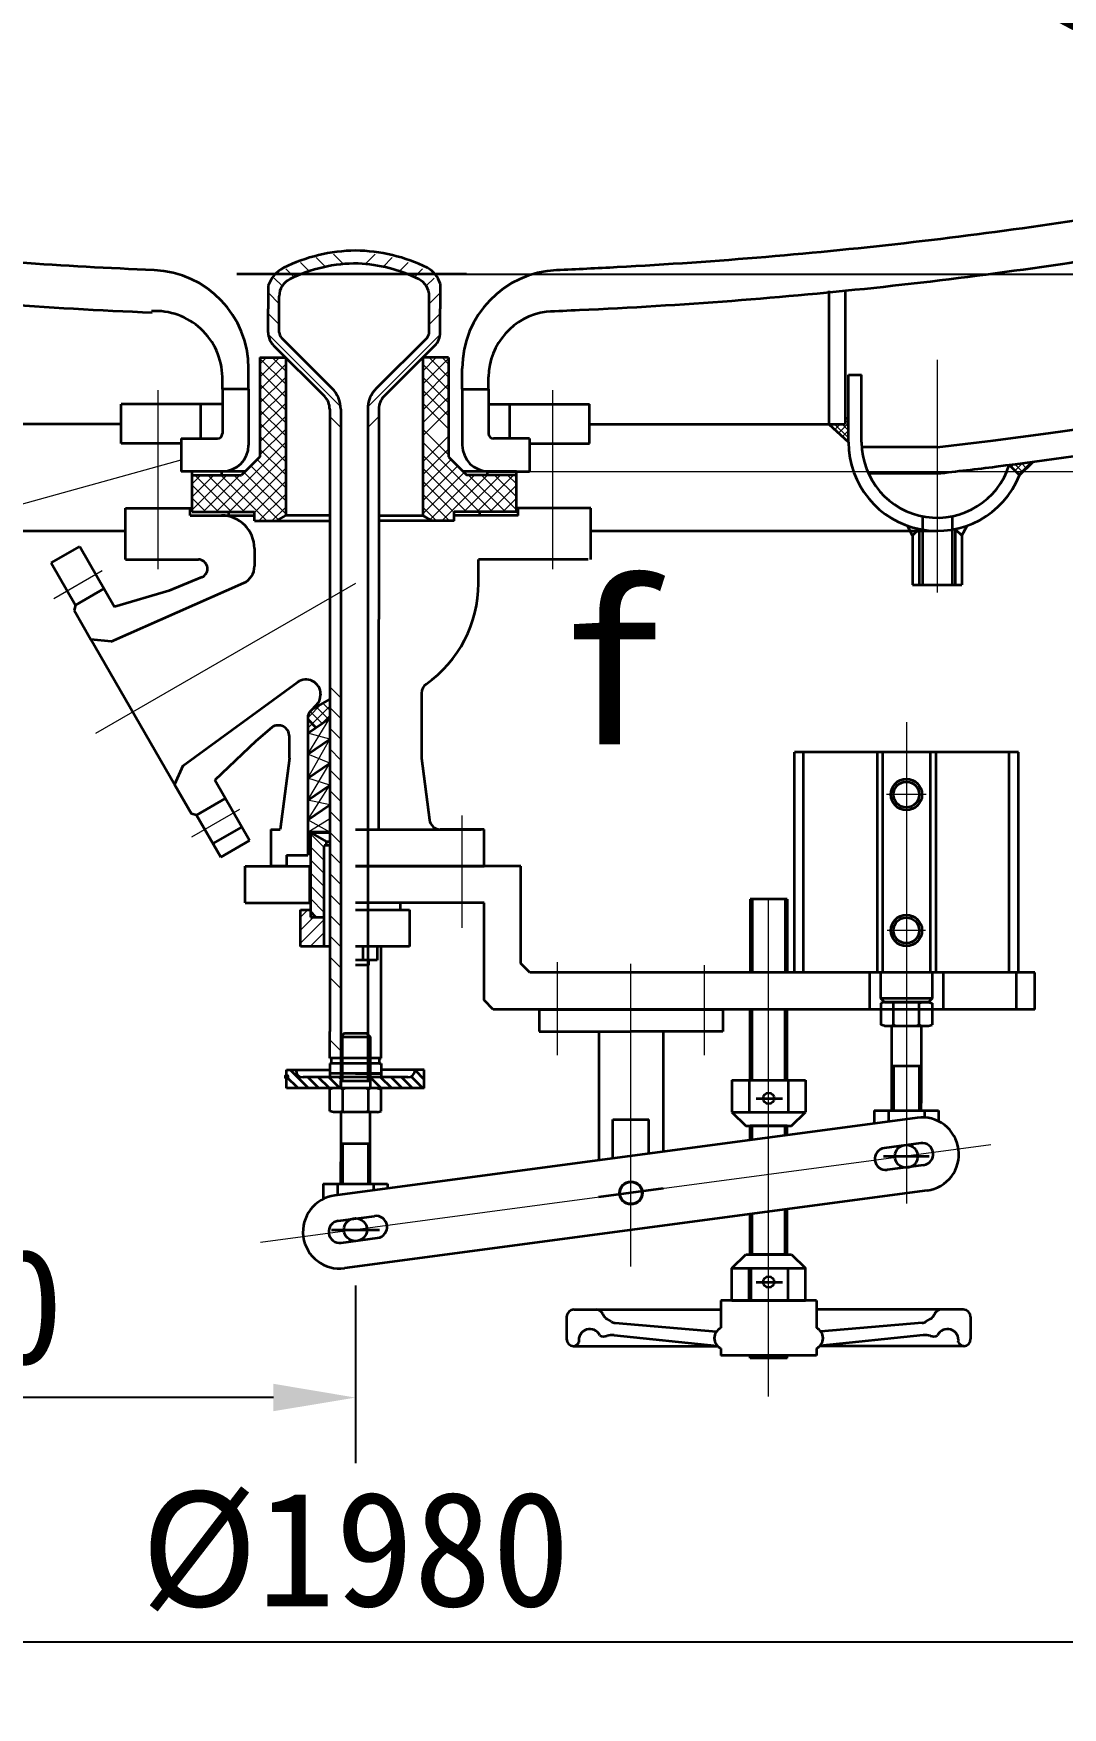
# Model space of a CAD drawing. Header units: millimetres. Extents: x 20551 to 32269, y 260 to 15110.
# Drawn here: x 24054 to 24680, y 6840 to 7859 of the extents above; entities that cross this region are included whole.
import ezdxf
from ezdxf.enums import TextEntityAlignment as Align

# ---------------------------------------------------------------- set-up
doc = ezdxf.new("R2010")
doc.units = ezdxf.units.MM
doc.header["$LTSCALE"] = 100
doc.linetypes.add('CENTER', pattern=[2, 1.25, -0.25, 0.25, -0.25])
doc.linetypes.add('PHANTOM', pattern=[63.5, 31.75, -6.35, 6.35, -6.35, 6.35, -6.35])
doc.layers.get('0').update_dxf_attribs({"color": 1, "lineweight": 35})
doc.layers.get('Defpoints').update_dxf_attribs({"lineweight": 18})
for name, color, linetype, lineweight in [('3', 3, 'CENTER', 18), ('4', 4, 'PHANTOM', 18), ('dim', 7, 'Continuous', 18)]:
    doc.layers.add(name, color=color, linetype=linetype, lineweight=lineweight)
doc.styles.get("Standard").update_dxf_attribs({"font": ''})
doc.styles.get('Standard').set_extended_font_data('SimSun')
doc.dimstyles.new('ISO-25', dxfattribs={"dimtxt": 2.5, "dimasz": 2.5, "dimexe": 1.25, "dimexo": 0.625, "dimtad": 1, "dimdsep": 46, "dimtxsty": 'Standard', "dimcen": 2.5, "dimadec": 0, "dimazin": 0, "dimtfac": 1, "dimtmove": 0, "dimatfit": 3, "dimfxl": 1, "dimarcsym": 0})
pattern_1 = [(45, (0, -840), (-2.24506403, 2.24506403), []), (135, (0, -840), (-2.24506403, -2.24506403), [])]

# ---------------------------------------------------------------- blocks, each defined once
blk = doc.blocks.new('*D58')
at = {"layer": 'Defpoints', "color": 0}
for p in [(25239.8, 7021.8), (23259.8, 7006.4), (25239.8, 6880)]:
    blk.add_point(p, dxfattribs=at)
at = {"layer": 'dim', "color": 0, "lineweight": -2}
for p, q in [((25239.8, 7021.8), (25239.8, 6840)), ((23259.8, 7006.4), (23259.8, 6840)), ((23309.8, 6880), (25189.8, 6880))]:
    blk.add_line(p, q, dxfattribs=at)
at = {"layer": 'dim', "color": 0}
for points in [[(23309.8, 6888.3), (23309.8, 6871.6), (23259.8, 6880)], [(25189.8, 6888.3), (25189.8, 6871.6), (25239.8, 6880)]]:
    blk.add_solid(points, dxfattribs=at)
at = {"layer": 'dim', "color": 0, "insert": (24249.8, 6935), "char_height": 70, "attachment_point": 5}
blk.add_mtext('%%c1980', dxfattribs=at)
blk = doc.blocks.new('*D62')
at = {"layer": 'Defpoints', "color": 0}
for p in [(23751.6, 7464.2), (24249.8, 7096.9), (23751.6, 7028.6)]:
    blk.add_point(p, dxfattribs=at)
at = {"layer": 'dim', "color": 0, "lineweight": -2}
for p, q in [((23751.6, 7464.2), (23751.6, 6988.6)), ((24249.8, 7096.9), (24249.8, 6988.6)), ((24199.8, 7028.6), (23801.6, 7028.6))]:
    blk.add_line(p, q, dxfattribs=at)
at = {"layer": 'dim', "color": 0}
for points in [[(23801.6, 7037), (23801.6, 7020.3), (23751.6, 7028.6)], [(24199.8, 7037), (24199.8, 7020.3), (24249.8, 7028.6)]]:
    blk.add_solid(points, dxfattribs=at)
at = {"layer": 'dim', "color": 0, "insert": (24000.7, 7083.6), "char_height": 70, "attachment_point": 5}
blk.add_mtext('500', dxfattribs=at)
blk = doc.blocks.new('*D80')
at = {"layer": 'Defpoints', "color": 0}
for p in [(24891.9, 8312.3), (25119, 8312.3), (24317.3, 7712.3)]:
    blk.add_point(p, dxfattribs=at)
at = {"layer": 'dim', "color": 0, "lineweight": -2}
for p, q in [((24891.9, 8312.3), (25159, 8312.3)), ((25119, 7762.3), (25119, 8262.3)), ((24317.3, 7712.3), (25159, 7712.3))]:
    blk.add_line(p, q, dxfattribs=at)
at = {"layer": 'dim', "color": 0}
for points in [[(25110.7, 8262.3), (25127.3, 8262.3), (25119, 8312.3)], [(25110.7, 7762.3), (25127.3, 7762.3), (25119, 7712.3)]]:
    blk.add_solid(points, dxfattribs=at)
at = {"layer": 'dim', "color": 0, "insert": (25064, 8012.3), "char_height": 70, "attachment_point": 5, "rotation": 90}
blk.add_mtext('600', dxfattribs=at)
blk = doc.blocks.new('*D82')
at = {"layer": 'Defpoints', "color": 0}
for p in [(24251.6, 8117.7), (24758.7, 8117.7), (25586.1, 7712.3)]:
    blk.add_point(p, dxfattribs=at)
at = {"layer": 'dim', "color": 0, "lineweight": -2}
for p, q in [((24251.6, 8117.7), (24798.7, 8117.7)), ((24758.7, 7762.3), (24758.7, 8067.7)), ((25586.1, 7712.3), (24718.7, 7712.3))]:
    blk.add_line(p, q, dxfattribs=at)
at = {"layer": 'dim', "color": 0}
for points in [[(24750.4, 8067.7), (24767.1, 8067.7), (24758.7, 8117.7)], [(24750.4, 7762.3), (24767.1, 7762.3), (24758.7, 7712.3)]]:
    blk.add_solid(points, dxfattribs=at)
at = {"layer": 'dim', "color": 0, "insert": (24703.7, 7915), "char_height": 70, "attachment_point": 5, "rotation": 90}
blk.add_mtext('405', dxfattribs=at)

msp = doc.modelspace()

# ---------------------------------------------------------------- hatches: boundary and pattern name
at = {"layer": 'dim'}
h = msp.add_hatch(dxfattribs=at)
h.set_pattern_fill('ANSI37', color=256, style=0)
h.set_pattern_definition(pattern_1)
h.paths.add_polyline_path([(24549.7576, 7610.09271), (24549.7576, 7624.69598), (24547.7576, 7624.69598), (24547.7576, 7621.09271), (24537.7576, 7621.09271)])
edge = h.paths.add_edge_path()
edge.add_line((24656.21726, 7592.28826), (24662.21046, 7598.15389))
edge.add_spline(control_points=[(24662.21046, 7598.15389), (24657.35524, 7597.50971), (24652.49404, 7596.87691), (24647.6271, 7596.25554)], knot_values=[4.9623870179, 4.9623870179, 4.9623870179, 4.9623870179, 4.9717550904, 4.9717550904, 4.9717550904, 4.9717550904], degree=3, periodic=0)
edge.add_line((24647.6271, 7596.25554), (24651.59437, 7592.28826))
edge.add_line((24651.59437, 7592.28826), (24656.21726, 7592.28826))
h = msp.add_hatch(dxfattribs=at)
h.set_pattern_fill('ANSI37', color=256, style=0)
h.set_pattern_definition(pattern_1)
h.paths.add_polyline_path([(24656.21726, 7592.28826), (24651.59437, 7592.28826), (24653.88095, 7590.00168)])

# ---------------------------------------------------------------- linework, layer by layer
for p, q in [((24317.30113, 7712.26058), (24177.52932, 7712.26058)), ((24196.67849, 7705.41919), (24196.67849, 7691.29261)), ((24301.33747, 7706.54802), (24301.33747, 7691.29261)), ((24203.38322, 7676.81493), (24203.38322, 7698.92032)), ((24294.63274, 7676.81493), (24294.63274, 7698.92032)), ((24537.7576, 7702.07982), (24537.7576, 7621.09271)), ((24547.7576, 7702.07982), (24547.7576, 7621.09271)), ((24196.67849, 7676.81493), (24196.67849, 7691.29261)), ((24196.67849, 7676.81493), (24196.67849, 7683.80997)), ((24301.33747, 7676.81493), (24301.33747, 7691.29261)), ((24301.33747, 7676.81493), (24301.33747, 7683.80997)), ((24204.6924, 7673.65429), (24235.58124, 7642.76545)), ((24293.32356, 7673.65429), (24262.43472, 7642.76545)), ((24191.64994, 7661.57046), (24191.64994, 7601.2279)), ((24191.64994, 7661.57046), (24207.29431, 7661.57046)), ((24199.95144, 7668.91334), (24230.84028, 7638.0245)), ((24207.29431, 7661.24568), (24206.96952, 7661.57046)), ((24207.29431, 7661.57046), (24207.29431, 7565.34279)), ((24298.06452, 7668.91334), (24267.17568, 7638.0245)), ((24290.72165, 7661.57046), (24290.72165, 7565.34279)), ((24306.36602, 7661.57046), (24290.72165, 7661.57046)), ((24290.72165, 7661.24568), (24291.04644, 7661.57046)), ((24306.36602, 7661.57046), (24306.36602, 7601.2279)), ((24184.7576, 7642.28826), (24184.7576, 7654.81492)), ((24314.75748, 7642.28826), (24314.75748, 7654.81492)), ((24168.7576, 7642.28826), (24168.7576, 7649.84739)), ((24168.7576, 7642.28826), (24168.7576, 7615.28826)), ((24184.7576, 7642.28826), (24168.7576, 7642.28826)), ((24184.7576, 7642.28826), (24184.7576, 7608.28826)), ((24314.75748, 7642.28826), (24327.12295, 7642.28826)), ((24314.7576, 7642.28826), (24314.7576, 7608.28826)), ((24314.7576, 7642.28826), (24330.7576, 7642.28826)), ((24330.75748, 7642.28826), (24330.75748, 7649.84739)), ((24330.7576, 7642.28826), (24330.7576, 7615.28826)), ((24549.7576, 7651.09271), (24557.7576, 7651.09271)), ((24549.7576, 7610.09271), (24549.7576, 7651.09271)), ((24557.7576, 7610.09271), (24557.7576, 7651.09271)), ((24168.7576, 7633.28826), (24107.2576, 7633.28826)), ((24107.2576, 7609.28826), (24107.2576, 7633.28826)), ((24155.7576, 7612.28826), (24155.7576, 7633.28826)), ((24330.7576, 7633.28826), (24392.2576, 7633.28826)), ((24343.7576, 7612.28826), (24343.7576, 7633.28826)), ((24392.2576, 7609.28826), (24392.2576, 7633.28826)), ((24107.2576, 7621.09271), (23951.7576, 7621.09271)), ((24234.11323, 7630.1229), (24234.11323, 7251.34114)), ((24240.81796, 7630.1229), (24240.81796, 7248.11532)), ((24257.198, 7630.1229), (24257.198, 7248.11532)), ((24263.90273, 7630.1229), (24263.68682, 7374.38455)), ((24392.2576, 7621.09271), (24547.7576, 7621.09271)), ((24537.7576, 7621.09271), (24549.7576, 7610.09271)), ((24547.7576, 7624.69598), (24549.7576, 7624.69598)), ((24143.7576, 7612.28826), (24165.7576, 7612.28826)), ((24143.7576, 7612.28826), (24143.7576, 7592.28826)), ((24355.7576, 7612.28826), (24333.7576, 7612.28826)), ((24355.7576, 7612.28826), (24355.7576, 7592.28826)), ((24143.7576, 7609.28826), (24107.2576, 7609.28826)), ((24191.64994, 7601.2279), (24180.47539, 7590.05335)), ((24306.36602, 7601.2279), (24317.54057, 7590.05335)), ((24355.7576, 7609.28826), (24392.2576, 7609.28826)), ((24603.7576, 7607.08334), (24557.85614, 7607.08334)), ((24168.7576, 7592.28826), (24143.7576, 7592.28826)), ((24150.30411, 7567.70425), (24150.30411, 7592.28826)), ((24182.7103, 7592.28826), (24150.30411, 7592.28826)), ((24168.18339, 7592.28826), (24168.18339, 7590.05335)), ((24347.71185, 7592.28826), (24315.30566, 7592.28826)), ((24329.83257, 7592.28826), (24329.83257, 7590.05335)), ((24330.7576, 7592.28826), (24355.7576, 7592.28826)), ((24347.71185, 7567.70425), (24347.71185, 7592.28826)), ((24603.7576, 7590.9813), (24561.91559, 7590.9813)), ((24647.6271, 7596.25554), (24653.88095, 7590.00168)), ((24653.88095, 7590.00168), (24662.21046, 7598.15389)), ((24150.30411, 7590.05335), (24180.47539, 7590.05335)), ((24347.71185, 7590.05335), (24317.54057, 7590.05335)), ((24109.77566, 7569.93916), (24150.30411, 7569.93916)), ((24109.77566, 7538.65042), (24109.77566, 7569.93916)), ((24149.18666, 7565.46934), (24149.18666, 7569.93916)), ((24392.90715, 7569.93916), (24347.71185, 7569.93916)), ((24348.8293, 7565.46934), (24348.8293, 7569.93916)), ((24392.90715, 7538.65042), (24392.90715, 7569.93916)), ((24149.18666, 7565.46934), (24172.65321, 7565.46934)), ((24150.30411, 7567.70425), (24188.29758, 7567.70425)), ((24172.65321, 7565.46934), (24172.65321, 7567.70425)), ((24172.65321, 7565.46934), (24188.29758, 7565.46934)), ((24188.29758, 7562.11698), (24188.29758, 7567.70425)), ((24188.29758, 7562.11698), (24201.70704, 7562.11698)), ((24201.70704, 7562.11698), (24207.29431, 7565.34279)), ((24201.70704, 7562.11698), (24234.11323, 7562.11698)), ((24234.11323, 7565.34279), (24207.29431, 7565.34279)), ((24263.90273, 7565.34279), (24290.72165, 7565.34279)), ((24296.30892, 7562.11698), (24263.90273, 7562.11698)), ((24296.30892, 7562.11698), (24290.72165, 7565.34279)), ((24309.71838, 7562.11698), (24296.30892, 7562.11698)), ((24347.71185, 7567.70425), (24309.71838, 7567.70425)), ((24309.71838, 7562.11698), (24309.71838, 7567.70425)), ((24325.36275, 7565.46934), (24309.71838, 7565.46934)), ((24325.36275, 7565.46934), (24325.36275, 7567.70425)), ((24348.8293, 7565.46934), (24325.36275, 7565.46934)), ((24392.90715, 7538.65042), (24392.90715, 7566.35711)), ((24594.7576, 7564.98173), (24594.7576, 7523.21786)), ((24612.7576, 7564.98173), (24612.7576, 7523.21786)), ((23895.7576, 7556.09271), (24109.77566, 7556.09271)), ((24392.90715, 7556.09271), (24603.7576, 7556.09271)), ((24588.7576, 7553.22495), (24585.61433, 7559.2319)), ((24592.7576, 7557.22495), (24588.7576, 7553.22495)), ((24588.7576, 7553.22495), (24588.7576, 7523.21786)), ((24592.7576, 7557.22495), (24592.7576, 7523.21786)), ((24614.7576, 7557.22495), (24614.7576, 7523.21786)), ((24614.7576, 7557.22495), (24618.7576, 7553.22495)), ((24618.7576, 7553.22495), (24621.90086, 7559.2319)), ((24618.7576, 7553.22495), (24618.7576, 7523.21786)), ((24064.52659, 7536.53543), (24081.94598, 7546.59253)), ((24081.94598, 7546.59253), (24103.15567, 7509.8563)), ((24188.29758, 7545.35515), (24188.29758, 7534.53733)), ((24064.52659, 7536.53543), (24079.33287, 7510.89021)), ((24109.77566, 7538.65042), (24154.17532, 7538.65042)), ((24391.33632, 7538.65042), (24324.62708, 7538.65042)), ((24324.62708, 7524.12351), (24324.62708, 7538.65042)), ((24079.33287, 7510.89021), (24096.75227, 7520.94731)), ((24101.12097, 7488.6816), (24181.75665, 7524.36874)), ((24136.26452, 7519.55739), (24103.15567, 7509.8563)), ((24156.32209, 7527.90476), (24136.26452, 7519.55739)), ((24588.7576, 7523.21786), (24618.7576, 7523.21786)), ((24079.33287, 7510.89021), (24078.51484, 7507.83727)), ((24078.51484, 7507.83727), (24088.81146, 7490.003)), ((24078.51484, 7507.83727), (24078.51484, 7507.83727)), ((24139.73565, 7401.79977), (24088.81146, 7490.003)), ((24101.12097, 7488.6816), (24088.81146, 7490.003)), ((24144.74498, 7413.12236), (24214.39536, 7463.97645)), ((24225.90759, 7449.98808), (24222.34025, 7446.42074)), ((24234.11323, 7453.61174), (24223.77492, 7447.85541)), ((24228.52595, 7456.69833), (24228.52595, 7456.30936)), ((24234.11323, 7453.26515), (24233.8906, 7453.48778)), ((24234.11323, 7453.61174), (24234.11323, 7442.05446)), ((24289.98597, 7457.40294), (24289.98597, 7417.68222)), ((24220.70377, 7442.46994), (24220.70377, 7358.74019)), ((24220.70377, 7432.96098), (24234.11323, 7442.05446)), ((24225.7263, 7436.36696), (24220.70377, 7441.38949)), ((24230.9481, 7439.90806), (24234.11323, 7443.07319)), ((24189.05672, 7428.11865), (24164.10092, 7404.29608)), ((24198.93128, 7436.47638), (24189.05672, 7428.11865)), ((24209.52922, 7417.68222), (24209.52922, 7431.01778)), ((24220.70377, 7420.15854), (24234.11323, 7429.25202)), ((24209.52922, 7417.68222), (24204.02887, 7374.38455)), ((24289.98597, 7417.68222), (24294.74192, 7380.24434)), ((24653.15882, 7421.31766), (24516.82932, 7421.31766)), ((24516.82932, 7287.22307), (24516.82932, 7421.31766)), ((24522.41659, 7287.22307), (24522.41659, 7421.31766)), ((24567.11479, 7421.31766), (24567.11479, 7287.22307)), ((24570.46715, 7421.31766), (24570.46715, 7287.22307)), ((24599.52098, 7421.31766), (24599.52098, 7287.22307)), ((24602.87335, 7421.31766), (24602.87335, 7287.22307)), ((24647.57154, 7287.22307), (24647.57154, 7421.31766)), ((24653.15882, 7287.22307), (24653.15882, 7421.31766)), ((24144.74498, 7413.12236), (24139.73565, 7401.79977)), ((24220.70377, 7405.5894), (24234.11323, 7414.68288)), ((24150.03198, 7383.96601), (24139.73565, 7401.79977)), ((24185.3106, 7367.55985), (24164.10092, 7404.29608)), ((24220.70377, 7392.14871), (24234.11323, 7401.24219)), ((24153.08493, 7383.14797), (24170.50432, 7393.20507)), ((24220.70377, 7380.23826), (24234.11323, 7389.33174)), ((24153.08493, 7383.14797), (24150.03198, 7383.96601)), ((24150.03198, 7383.96601), (24150.03198, 7383.96601)), ((24167.89121, 7357.50275), (24153.08493, 7383.14797)), ((24163.14202, 7365.72858), (24180.56142, 7375.78568)), ((24167.89121, 7357.50275), (24185.3106, 7367.55985)), ((24198.35467, 7374.38455), (24198.35467, 7352.03546)), ((24198.35467, 7374.38455), (24204.02887, 7374.38455)), ((24234.11323, 7372.68146), (24220.70377, 7372.68146)), ((24220.70377, 7372.68146), (24234.11323, 7372.68146)), ((24222.37995, 7372.46203), (24222.37995, 7321.0591)), ((24222.37995, 7372.46203), (24231.87832, 7366.97814)), ((24222.37995, 7372.46203), (24234.11323, 7372.46203)), ((24222.37995, 7372.46203), (24222.37995, 7372.46203)), ((24231.87832, 7366.97814), (24234.11323, 7366.97814)), ((24231.87832, 7366.97814), (24231.87832, 7364.63984)), ((24249.7576, 7374.38455), (24326.18291, 7374.38455)), ((24327.97944, 7374.38455), (24301.3932, 7374.38455)), ((24327.97944, 7352.03546), (24327.97944, 7374.38455)), ((24207.85304, 7358.74019), (24207.85304, 7352.03546)), ((24207.85304, 7358.74019), (24220.70377, 7358.74019)), ((24230.76086, 7303.17983), (24230.76086, 7364.63984)), ((24234.11323, 7364.63984), (24230.76086, 7364.63984)), ((24182.7103, 7352.03546), (24222.37995, 7352.03546)), ((24182.7103, 7329.68636), (24182.7103, 7352.03546)), ((24207.85304, 7352.03546), (24198.35467, 7352.03546)), ((24207.85304, 7354.27037), (24207.85304, 7352.03546)), ((24221.82123, 7352.03546), (24221.82123, 7329.68636)), ((24249.7576, 7352.03546), (24327.97944, 7352.03546)), ((24350.32854, 7352.03546), (24249.7576, 7352.03546)), ((24327.97944, 7352.03546), (24291.66216, 7352.03546)), ((24350.32854, 7292.81035), (24350.32854, 7352.03546)), ((24182.7103, 7329.68636), (24222.37995, 7329.68636)), ((24216.23395, 7325.52892), (24222.37995, 7325.52892)), ((24216.23395, 7321.0591), (24216.23395, 7325.52892)), ((24327.97944, 7329.68636), (24249.7576, 7329.68636)), ((24249.7576, 7325.52892), (24282.72252, 7325.52892)), ((24277.13524, 7325.52892), (24277.13524, 7329.68636)), ((24282.72252, 7325.52892), (24282.72252, 7303.17983)), ((24327.97944, 7270.46125), (24327.97944, 7329.68636)), ((24490.0104, 7331.92127), (24490.0104, 7287.22307)), ((24512.3595, 7331.92127), (24490.0104, 7331.92127)), ((24491.12786, 7331.92127), (24491.12786, 7287.22307)), ((24511.24204, 7331.92127), (24511.24204, 7287.22307)), ((24512.3595, 7331.92127), (24512.3595, 7287.22307)), ((24216.23395, 7303.17983), (24216.23395, 7321.0591)), ((24225.6708, 7321.0591), (24222.37995, 7324.34996)), ((24222.37995, 7321.0591), (24230.76086, 7321.0591)), ((24234.11323, 7303.17983), (24216.23395, 7303.17983)), ((24230.12738, 7303.17983), (24230.76086, 7303.81331)), ((24263.04167, 7294.81034), (24249.7576, 7294.81034)), ((24282.72252, 7303.17983), (24249.87003, 7303.17983)), ((24254.30094, 7303.17983), (24254.30094, 7294.81034)), ((24257.8867, 7291.75169), (24257.8867, 7294.81034)), ((24263.04167, 7303.17983), (24263.04167, 7294.81034)), ((24265.40197, 7235.26459), (24265.40197, 7303.17983)), ((24257.8867, 7291.75169), (24249.7576, 7291.75169)), ((24355.91581, 7287.22307), (24350.32854, 7292.81035)), ((24663.21591, 7287.22307), (24355.91581, 7287.22307)), ((24653.15882, 7287.22307), (24516.82932, 7287.22307)), ((24562.64497, 7287.22307), (24562.64497, 7264.87397)), ((24569.3497, 7271.5787), (24569.3497, 7287.22307)), ((24600.63844, 7287.22307), (24600.63844, 7271.5787)), ((24607.34316, 7287.22307), (24607.34316, 7264.87397)), ((24652.04136, 7264.87397), (24652.04136, 7287.22307)), ((24663.21591, 7264.87397), (24663.21591, 7287.22307)), ((24333.56672, 7264.87397), (24327.97944, 7270.46125)), ((24663.21591, 7264.87397), (24333.56672, 7264.87397)), ((24361.50309, 7264.87397), (24361.50309, 7251.46452)), ((24361.50309, 7264.87397), (24473.24858, 7264.87397)), ((24473.24858, 7264.87397), (24473.24858, 7251.46452)), ((24490.0104, 7221.86586), (24490.0104, 7264.87397)), ((24491.12786, 7221.86586), (24491.12786, 7264.87397)), ((24511.24204, 7221.86586), (24511.24204, 7264.87397)), ((24512.3595, 7221.86586), (24512.3595, 7264.87397)), ((24600.63844, 7271.5787), (24569.3497, 7271.5787)), ((24571.58461, 7269.34379), (24569.3497, 7271.5787)), ((24571.58461, 7269.34379), (24569.3497, 7268.74495)), ((24569.3497, 7268.74495), (24569.3497, 7255.41572)), ((24598.40353, 7269.34379), (24571.58461, 7269.34379)), ((24571.58461, 7269.34379), (24598.40353, 7269.34379)), ((24577.17188, 7268.74495), (24575.81823, 7269.34379)), ((24577.17188, 7255.41572), (24577.17188, 7268.74495)), ((24577.17188, 7255.41572), (24577.17188, 7268.74495)), ((24592.81625, 7268.74495), (24591.54268, 7269.34379)), ((24592.81625, 7268.74495), (24594.16991, 7269.34379)), ((24592.81625, 7255.41572), (24592.81625, 7268.74495)), ((24600.63844, 7271.5787), (24598.40353, 7269.34379)), ((24598.40353, 7269.34379), (24600.63844, 7268.74495)), ((24600.63844, 7268.74495), (24600.63844, 7255.41572)), ((24571.58461, 7254.81688), (24569.3497, 7255.41572)), ((24571.58461, 7254.81688), (24598.40353, 7254.81688)), ((24577.17188, 7255.41572), (24576.05443, 7254.81688)), ((24576.05443, 7207.88378), (24576.05443, 7254.81688)), ((24577.17188, 7255.41572), (24578.44487, 7254.81688)), ((24592.81625, 7255.41572), (24591.54326, 7254.81688)), ((24592.81625, 7255.41572), (24593.93371, 7254.81688)), ((24593.93371, 7254.81688), (24593.93371, 7207.88378)), ((24598.40353, 7254.81688), (24600.63844, 7255.41572)), ((24234.11323, 7244.88951), (24234.11323, 7251.34114)), ((24234.11323, 7235.26459), (24234.11323, 7244.88951)), ((24243.05287, 7250.35023), (24240.81796, 7248.11532)), ((24240.81796, 7248.11532), (24240.81796, 7221.29641)), ((24240.81796, 7248.11532), (24258.69724, 7248.11532)), ((24241.93541, 7221.29641), (24241.93541, 7248.11532)), ((24243.05287, 7250.35023), (24256.46233, 7250.35023)), ((24256.46233, 7250.35023), (24258.69724, 7248.11532)), ((24257.57978, 7221.29641), (24257.57978, 7248.11532)), ((24258.69724, 7248.11532), (24258.69724, 7221.29641)), ((24361.50309, 7251.46452), (24417.37583, 7251.46452)), ((24397.82037, 7251.46452), (24397.82037, 7173.06757)), ((24473.24858, 7251.46452), (24417.37583, 7251.46452)), ((24436.93129, 7251.46452), (24436.93129, 7178.2833)), ((24235.23068, 7235.26459), (24234.11323, 7235.26459)), ((24264.28451, 7235.26459), (24234.67196, 7235.26459)), ((24235.23068, 7231.91223), (24235.23068, 7235.26459)), ((24264.28451, 7231.91223), (24264.28451, 7235.26459)), ((24264.28451, 7235.26459), (24265.40197, 7235.26459)), ((24207.85304, 7228.00113), (24234.11323, 7228.00113)), ((24207.85304, 7216.82659), (24207.85304, 7228.00113)), ((24214.90285, 7216.82659), (24207.85304, 7223.8764)), ((24221.22413, 7216.82659), (24210.04958, 7228.00113)), ((24213.44031, 7228.00113), (24213.44031, 7228.00113)), ((24281.60506, 7223.53132), (24217.91013, 7223.53132)), ((24227.54541, 7216.82659), (24220.84068, 7223.53132)), ((24233.86669, 7216.82659), (24227.16196, 7223.53132)), ((24240.18797, 7216.82659), (24233.48324, 7223.53132)), ((24234.11323, 7231.91223), (24234.11323, 7225.76623)), ((24235.23068, 7231.91223), (24234.11323, 7231.91223)), ((24249.7576, 7225.76623), (24234.11323, 7225.76623)), ((24234.11323, 7225.76623), (24234.11323, 7223.53132)), ((24264.28451, 7231.91223), (24235.23068, 7231.91223)), ((24240.81796, 7222.51788), (24239.80452, 7223.53132)), ((24240.81796, 7225.76623), (24240.81796, 7225.83681)), ((24240.81796, 7225.76623), (24240.81796, 7216.82659)), ((24265.40197, 7225.76623), (24249.7576, 7225.76623)), ((24249.7576, 7225.76623), (24265.40197, 7225.76623)), ((24258.69724, 7225.76623), (24258.69724, 7216.82659)), ((24265.47309, 7216.82659), (24258.76836, 7223.53132)), ((24264.28451, 7231.91223), (24265.40197, 7231.91223)), ((24271.79437, 7216.82659), (24265.08964, 7223.53132)), ((24265.40197, 7231.91223), (24265.40197, 7225.76623)), ((24291.66216, 7228.00113), (24265.40197, 7228.00113)), ((24265.40197, 7225.76623), (24265.40197, 7223.53132)), ((24278.11565, 7216.82659), (24271.41092, 7223.53132)), ((24284.43693, 7216.82659), (24277.7322, 7223.53132)), ((24290.7582, 7216.82659), (24283.58904, 7223.99575)), ((24291.66216, 7222.24391), (24286.07177, 7227.8343)), ((24286.07488, 7228.00113), (24286.07488, 7228.00113)), ((24291.66216, 7216.82659), (24291.66216, 7228.00113)), ((24593.93371, 7230.23287), (24576.05443, 7230.23287)), ((24577.17188, 7230.23287), (24577.17188, 7203.41396)), ((24592.81625, 7230.23287), (24592.81625, 7203.41396)), ((24208.58157, 7216.82659), (24207.85304, 7217.55512)), ((24291.66216, 7216.82659), (24207.85304, 7216.82659)), ((24236.34814, 7216.82659), (24234.11323, 7216.22774)), ((24234.11323, 7202.89851), (24234.11323, 7216.22774)), ((24263.16706, 7216.82659), (24236.34814, 7216.82659)), ((24240.81796, 7221.29641), (24258.69724, 7221.29641)), ((24240.81796, 7216.82659), (24240.81796, 7221.29641)), ((24241.93541, 7216.22774), (24240.81796, 7216.82659)), ((24241.93541, 7216.22774), (24243.2084, 7216.82659)), ((24241.93541, 7216.22774), (24241.93541, 7202.89851)), ((24257.57978, 7216.22774), (24256.30679, 7216.82659)), ((24257.57978, 7216.22774), (24258.69724, 7216.82659)), ((24257.57978, 7216.22774), (24257.57978, 7202.89851)), ((24257.57978, 7216.22774), (24257.57978, 7202.89851)), ((24258.69724, 7221.29641), (24258.69724, 7216.82659)), ((24259.15181, 7216.82659), (24258.69724, 7217.28116)), ((24263.16706, 7216.82659), (24265.40197, 7216.22774)), ((24265.40197, 7202.89851), (24265.40197, 7216.22774)), ((24478.83585, 7221.86586), (24478.83585, 7202.3104)), ((24478.83585, 7221.86586), (24523.53405, 7221.86586)), ((24489.41183, 7221.86586), (24489.41183, 7202.3104)), ((24512.95807, 7221.86586), (24512.95807, 7202.3104)), ((24523.53405, 7221.86586), (24523.53405, 7202.3104)), ((24493.54127, 7210.69131), (24509.58735, 7210.69131)), ((24565.43861, 7203.41396), (24604.54953, 7203.41396)), ((24565.43861, 7203.41396), (24565.43861, 7195.42071)), ((24574.04529, 7203.41396), (24574.04529, 7196.56847)), ((24576.05443, 7203.41396), (24576.05443, 7207.88378)), ((24593.93371, 7203.41396), (24593.93371, 7207.88378)), ((24595.94284, 7203.41396), (24595.94284, 7199.0713)), ((24604.54953, 7203.41396), (24604.54953, 7196.77466)), ((24236.34814, 7202.29967), (24234.11323, 7202.89851)), ((24263.16706, 7202.29967), (24236.34814, 7202.29967)), ((24591.6454, 7198.91558), (24237.19773, 7151.64735)), ((24241.93541, 7202.89851), (24240.58176, 7202.29967)), ((24240.81796, 7202.29967), (24240.81796, 7160.95384)), ((24241.93541, 7202.89851), (24243.20899, 7202.29967)), ((24257.57978, 7202.89851), (24256.30621, 7202.29967)), ((24257.57978, 7202.89851), (24258.93344, 7202.29967)), ((24258.69724, 7160.95384), (24258.69724, 7202.29967)), ((24263.16706, 7202.29967), (24265.40197, 7202.89851)), ((24406.42706, 7197.82668), (24428.32461, 7197.82668)), ((24406.42706, 7174.21534), (24406.42706, 7197.82668)), ((24428.32461, 7177.13554), (24428.32461, 7197.82668)), ((24478.83585, 7202.3104), (24523.53405, 7202.3104)), ((24478.83585, 7202.3104), (24487.21676, 7193.92949)), ((24487.21676, 7193.92949), (24515.15314, 7193.92949)), ((24512.3595, 7193.92949), (24490.0104, 7193.92949)), ((24490.0104, 7185.3618), (24490.0104, 7193.92949)), ((24491.12786, 7185.3618), (24491.12786, 7193.92949)), ((24511.24204, 7188.34222), (24511.24204, 7193.92949)), ((24512.3595, 7188.34222), (24512.3595, 7193.92949)), ((24515.15314, 7193.92949), (24523.53405, 7202.3104)), ((24240.81796, 7183.30294), (24258.69724, 7183.30294)), ((24241.93541, 7183.30294), (24241.93541, 7158.71576)), ((24257.57978, 7183.30294), (24257.57978, 7158.71576)), ((24593.71339, 7183.40849), (24571.56041, 7180.45423)), ((24571.07558, 7175.47758), (24598.91256, 7175.47758)), ((24616.75265, 7179.71687), (24616.75265, 7179.71687)), ((24240.81796, 7158.71576), (24240.81796, 7172.12839)), ((24258.69724, 7158.71576), (24258.69724, 7172.12839)), ((24595.48595, 7170.11671), (24573.33297, 7167.16244)), ((24230.20214, 7158.71576), (24230.20214, 7149.50643)), ((24230.20214, 7158.71576), (24269.31306, 7158.71576)), ((24238.80882, 7158.71576), (24238.80882, 7151.8622)), ((24597.55393, 7154.60962), (24243.10626, 7107.34139)), ((24260.70638, 7158.71576), (24260.70638, 7154.7824)), ((24269.31306, 7158.71576), (24269.31306, 7155.93017)), ((24437.04972, 7155.75214), (24397.70195, 7150.50483)), ((24511.24204, 7115.70765), (24511.24204, 7143.24831)), ((24512.3595, 7115.70765), (24512.3595, 7143.24831)), ((24239.26572, 7136.14026), (24261.4187, 7139.09453)), ((24490.0104, 7115.70765), (24490.0104, 7140.26789)), ((24491.12786, 7115.70765), (24491.12786, 7140.26789)), ((24217.99902, 7126.54011), (24217.99902, 7126.54011)), ((24235.08486, 7130.77939), (24264.43033, 7130.77939)), ((24235.83911, 7130.77939), (24263.67609, 7130.77939)), ((24241.03828, 7122.84848), (24263.19126, 7125.80274)), ((24478.83585, 7107.32674), (24487.21676, 7115.70765)), ((24487.21676, 7115.70765), (24515.15314, 7115.70765)), ((24512.3595, 7115.70765), (24490.0104, 7115.70765)), ((24515.15314, 7115.70765), (24523.53405, 7107.32674)), ((24478.83585, 7087.77127), (24478.83585, 7107.32674)), ((24478.83585, 7107.32674), (24523.53405, 7107.32674)), ((24489.41183, 7087.77127), (24489.41183, 7107.32674)), ((24490.52929, 7087.77127), (24490.52929, 7107.32674)), ((24512.95807, 7087.77127), (24512.95807, 7107.32674)), ((24523.53405, 7087.77127), (24523.53405, 7107.32674)), ((24493.54127, 7098.94582), (24509.58735, 7098.94582)), ((24382.73473, 7082.184), (24396.14419, 7082.184)), ((24396.14419, 7082.184), (24472.13112, 7082.184)), ((24530.23878, 7087.77127), (24472.13112, 7087.77127)), ((24472.13112, 7087.77127), (24472.13112, 7071.00945)), ((24478.83585, 7087.77127), (24523.53405, 7087.77127)), ((24530.23878, 7087.77127), (24530.23878, 7071.00945)), ((24606.22571, 7082.184), (24530.23878, 7082.184)), ((24619.63517, 7082.184), (24606.22571, 7082.184)), ((24378.26491, 7077.71418), (24378.26491, 7064.30472)), ((24405.48664, 7074.8227), (24402.69497, 7076.47931)), ((24407.86121, 7074.06075), (24469.38091, 7068.79213)), ((24594.50869, 7074.06075), (24532.98899, 7068.79213)), ((24596.88326, 7074.8227), (24599.67493, 7076.47931)), ((24624.10499, 7077.71418), (24624.10499, 7064.30472)), ((24404.26173, 7066.87236), (24404.26173, 7066.87236)), ((24407.115, 7066.65431), (24469.89242, 7060.12212)), ((24595.2549, 7066.65431), (24532.47748, 7060.12212)), ((24598.10817, 7066.87236), (24598.10817, 7066.87236)), ((24382.47103, 7059.88917), (24470.1193, 7059.88917)), ((24472.13112, 7058.52523), (24472.13112, 7054.24763)), ((24530.23878, 7054.24763), (24472.13112, 7054.24763)), ((24490.0104, 7052.55754), (24490.0104, 7054.24763)), ((24512.3595, 7052.55754), (24490.0104, 7052.55754)), ((24491.12786, 7052.55754), (24491.12786, 7054.24763)), ((24511.24204, 7052.55754), (24511.24204, 7054.24763)), ((24512.3595, 7052.55754), (24512.3595, 7054.24763)), ((24530.23878, 7058.52523), (24530.23878, 7054.24763)), ((24619.89887, 7059.88917), (24532.2506, 7059.88917))]:
    msp.add_line(p, q)
at = {"const_width": 1.67618}
msp.add_lwpolyline([(24208.69113, 7223.8764, -1), (24207.01495, 7223.8764, -1)], format="xyb", close=True, dxfattribs=at)
for centre, radius in [((24584.99407, 7395.6162), 9.49837), ((24584.99407, 7395.6162), 7.82218), ((24584.99407, 7312.92454), 9.49837), ((24584.99407, 7312.92454), 7.82218), ((24501.18495, 7210.69131), 3.35236), ((24584.99407, 7175.47758), 6.98409), ((24417.37583, 7153.12849), 6.98409), ((24417.37583, 7153.12849), 6.70473), ((24249.7576, 7130.77939), 6.98409), ((24249.7576, 7130.77939), 6.98409), ((24501.18495, 7098.94582), 3.35236)]:
    msp.add_circle(centre, radius)
for centre, radius, start, end in [((24250.81274, 7625.61314), 101.0293, 90.59840521, 116.34439416), ((24248.70245, 7625.61314), 101.0293, 63.65560584, 89.40159479), ((24124.7576, 7654.81492), 60, 0, 87.6529671), ((24215.01688, 7698.92032), 19.4559, 117.67855577, 160.48636541), ((24250.78507, 7625.69025), 93.13151, 89.657731, 116.11385124), ((24247.20322, 7625.61314), 93.21293, 63.89173622, 87.455517), ((24285.33762, 7701.51821), 16.77183, 17.45139963, 60.73787075), ((24374.75748, 7654.81492), 60, 92.3470329, 180), ((24215.01688, 7698.92032), 11.63366, 116.68347573, 180), ((24282.99908, 7698.92032), 11.63366, 0, 63.31652427), ((24127.99948, 7649.11471), 40.7647, 1.02984916, 93.36146083), ((24371.51559, 7649.11471), 40.7647, 97.92928465, 178.97015084), ((24207.85304, 7676.81493), 11.17455, 180, 225), ((24207.85304, 7676.81493), 4.46982, 180, 225), ((24290.16292, 7676.81493), 4.46982, 315, 0), ((24290.16292, 7676.81493), 11.17455, 315, 0), ((24222.93868, 7630.1229), 17.87928, 0, 45), ((24275.07728, 7630.1229), 17.87928, 135, 180), ((24222.93868, 7630.1229), 11.17455, 0, 45), ((24275.07728, 7630.1229), 11.17455, 135, 180), ((24165.7576, 7615.28826), 3, 270, 0), ((24333.7576, 7615.28826), 3, 180, 270), ((24168.7576, 7608.28826), 16, 270, 0), ((24330.7576, 7608.28826), 16, 180, 270), ((24603.7576, 7610.09271), 54, 180, 338.15752683), ((24603.7576, 7610.09271), 46, 180, 342.493861), ((24168.18339, 7545.35515), 20.11419, 0, 90), ((24154.17532, 7533.06315), 5.58727, 292.59564128, 90), ((24177.12303, 7534.53733), 11.17455, 294.49780225, 0), ((24249.7576, 7524.12351), 74.86948, 305.12361881, 0), ((24219.58632, 7456.69833), 8.93964, 0, 125.4974719), ((24296.6907, 7457.40294), 6.70473, 125.12361881, 180), ((24219.58632, 7456.30936), 8.93964, 314.99995976, 0), ((24202.82449, 7431.01778), 6.70473, 0, 125.4974719), ((24226.29105, 7442.46994), 5.58727, 134.99995976, 180), ((24301.3932, 7381.08928), 6.70473, 187.23982798, 270), ((24217.91013, 7228.00113), 4.46982, 180, 270), ((24281.60506, 7228.00113), 4.46982, 270, 0), ((24594.59967, 7176.7626), 22.3491, 7.596, 97.596), ((24594.59967, 7176.7626), 6.70473, 277.596, 97.596), ((24572.44669, 7173.80834), 6.70473, 97.596, 277.596), ((24594.59967, 7176.7626), 22.3491, 277.596, 7.596), ((24240.152, 7129.49437), 22.3491, 97.596, 187.596), ((24240.152, 7129.49437), 6.70473, 97.596, 277.596), ((24262.30498, 7132.44863), 6.70473, 277.596, 97.596), ((24240.152, 7129.49437), 22.3491, 187.596, 277.596), ((24382.73473, 7077.71418), 4.46982, 90, 180), ((24396.14419, 7077.71418), 4.46982, 20.79229715, 90), ((24606.22571, 7077.71418), 4.46982, 90, 159.20770285), ((24619.63517, 7077.71418), 4.46982, 0, 90), ((24405.5463, 7081.28426), 5.58727, 200.79229715, 239.31451604), ((24408.33796, 7079.62765), 5.58727, 239.31451604, 265.10506164), ((24474.89478, 7064.76734), 6.82655, 113.88110953, 246.11889047), ((24527.47512, 7064.76734), 6.82655, 293.88110953, 66.11889047), ((24594.03194, 7079.62765), 5.58727, 274.89493836, 300.68548396), ((24596.8236, 7081.28426), 5.58727, 300.68548396, 339.20770285), ((24382.64793, 7064.26877), 4.38317, 179.53002457, 267.68691714), ((24381.77662, 7064.30472), 4.46982, 278.93737223, 333.60273706), ((24392.40293, 7063.56577), 6.73917, 25.59923763, 190.67454131), ((24401.04568, 7071.44124), 5.58727, 242.67104187, 288.13723697), ((24406.26354, 7055.51225), 11.17455, 85.63002814, 108.13723697), ((24596.10636, 7055.51225), 11.17455, 71.86276303, 94.36997186), ((24601.32422, 7071.44124), 5.58727, 251.86276303, 297.32895813), ((24609.96697, 7063.56577), 6.73917, 349.32545869, 154.40076237), ((24620.59328, 7064.30472), 4.46982, 206.39726294, 261.06262777), ((24619.72197, 7064.26877), 4.38317, 272.31308286, 0.46997543)]:
    msp.add_arc(centre, radius, start, end)
msp.add_ellipse((24249.75754, 8387.25703), major_axis=(1600, 0), ratio=0.5, start_param=4.9354850689, end_param=6.2831853072)
for points, knots in [([(24126.14997, 7688.7864), (24094.18839, 7690.09639), (24062.30849, 7691.91405), (23964.65706, 7699.06221), (23899.36848, 7706.067), (23771.15362, 7724.32404), (23708.22896, 7735.57427), (23585.81528, 7762.14118), (23526.32524, 7777.45511), (23411.79169, 7811.90532), (23356.74505, 7831.03919), (23261.4089, 7869.08737), (23220.2377, 7887.42535), (23141.98643, 7926.2894), (23104.90218, 7946.8137), (23035.24608, 7989.85169), (23002.67305, 8012.3624), (22942.41461, 8059.1667), (22914.73306, 8083.45605), (22864.5991, 8133.60071), (22842.15259, 8159.45445), (22802.81267, 8212.48905), (22785.924, 8239.67181), (22758.01137, 8295.07956), (22746.99176, 8323.30665), (22734.3153, 8368.83195), (22730.67359, 8385.91553), (22725.22042, 8422.7419), (22723.75754, 8442.49712), (22723.75754, 8462.25703)], [4.7941753151, 4.7941753151, 4.7941753151, 4.7941753151, 4.857757953, 4.857757953, 4.9898216911, 4.9898216911, 5.1218854292, 5.1218854292, 5.2539491673, 5.2539491673, 5.3860129054, 5.3860129054, 5.4944179767, 5.4944179767, 5.602823048, 5.602823048, 5.7112281194, 5.7112281194, 5.8196331907, 5.8196331907, 5.9280382621, 5.9280382621, 6.0364433334, 6.0364433334, 6.1448484047, 6.1448484047, 6.2092755763, 6.2092755763, 6.2831853072, 6.2831853072, 6.2831853072, 6.2831853072]), ([(24127.21472, 7714.76459), (24099.63513, 7715.89498), (24072.11804, 7717.4067), (23984.39165, 7723.45906), (23924.58526, 7729.45988), (23806.87201, 7745.04696), (23748.96645, 7754.63569), (23635.91151, 7777.25672), (23580.76433, 7790.29133), (23474.04205, 7819.61133), (23422.46997, 7835.89873), (23323.66093, 7871.48351), (23276.42769, 7890.78245), (23186.99529, 7932.10504), (23144.80033, 7954.12966), (23066.06916, 8000.57811), (23029.53722, 8025.00226), (22962.67346, 8075.88861), (22932.34537, 8102.35081), (22878.33944, 8156.92121), (22854.66441, 8185.03006), (22817.64795, 8237.73207), (22803.24654, 8262.13974), (22781.72767, 8306.86732), (22773.74772, 8327.08266), (22761.13823, 8367.77573), (22756.51095, 8388.24879), (22751.03186, 8426.58062), (22749.75754, 8444.41838), (22749.75754, 8462.25703)], [4.7941753151, 4.7941753151, 4.7941753151, 4.7941753151, 4.8495194492, 4.8495194492, 4.9712908703, 4.9712908703, 5.0930622913, 5.0930622913, 5.2148337124, 5.2148337124, 5.3366051334, 5.3366051334, 5.4583765545, 5.4583765545, 5.5801479755, 5.5801479755, 5.7019193966, 5.7019193966, 5.8236908176, 5.8236908176, 5.9454622387, 5.9454622387, 6.0471218327, 6.0471218327, 6.1294761144, 6.1294761144, 6.2118303962, 6.2118303962, 6.2831853072, 6.2831853072, 6.2831853072, 6.2831853072]), ([(25774.75754, 8462.25703), (25774.75754, 8444.57916), (25773.58451, 8426.90147), (25768.90602, 8391.66622), (25765.40075, 8374.10894), (25756.09609, 8339.22512), (25750.29697, 8321.89866), (25733.21443, 8279.51868), (25720.63437, 8254.65502), (25690.85253, 8205.87297), (25673.65126, 8181.95362), (25634.85414, 8135.2489), (25613.25817, 8112.46283), (25559.5161, 8062.21296), (25526.09449, 8035.14716), (25453.07052, 7983.43143), (25413.46766, 7958.78153), (25328.67442, 7912.20396), (25283.48397, 7890.27661), (25188.18446, 7849.43098), (25138.07561, 7830.51304), (25033.68154, 7795.94317), (24979.39666, 7780.29151), (24867.4576, 7752.4723), (24809.80384, 7740.30494), (24691.98723, 7719.62673), (24631.82485, 7711.116), (24509.8911, 7697.87293), (24448.12021, 7693.14067), (24379.30625, 7690.02862), (24372.60085, 7689.74794), (24365.89207, 7689.48966)], [3.1415926536, 3.1415926536, 3.1415926536, 3.1415926536, 3.2078846632, 3.2078846632, 3.2741766728, 3.2741766728, 3.3404686823, 3.3404686823, 3.4378627711, 3.4378627711, 3.5352568598, 3.5352568598, 3.6326509486, 3.6326509486, 3.7563428607, 3.7563428607, 3.8800347727, 3.8800347727, 4.0037266848, 4.0037266848, 4.1274185969, 4.1274185969, 4.2511105089, 4.2511105089, 4.374802421, 4.374802421, 4.4984943331, 4.4984943331, 4.6221862452, 4.6221862452, 4.6355315777, 4.6355315777, 4.6355315777, 4.6355315777]), ([(25749.75754, 8462.25703), (25749.75754, 8444.19441), (25748.45183, 8426.12909), (25743.23547, 8390.09695), (25739.32512, 8372.12669), (25728.91965, 8336.37613), (25722.4251, 8318.5943), (25706.88483, 8283.31308), (25697.83916, 8265.81107), (25671.13165, 8220.90039), (25651.53797, 8193.77625), (25606.24773, 8140.83467), (25580.55107, 8115.01613), (25523.39272, 8065.02696), (25491.93335, 8040.85579), (25423.66526, 7994.48192), (25386.85896, 7972.27816), (25308.38607, 7930.134), (25266.71989, 7910.19191), (25179.09281, 7872.84006), (25133.13052, 7855.42814), (25035.86968, 7822.80915), (24984.43797, 7807.69828), (24877.15948, 7780.33416), (24821.23571, 7768.15374), (24706.84621, 7747.27826), (24648.37754, 7738.5847), (24529.76347, 7724.8112), (24469.61584, 7719.7332), (24396.75831, 7715.84157), (24384.42543, 7715.26012), (24372.08003, 7714.75515)], [3.1415926536, 3.1415926536, 3.1415926536, 3.1415926536, 3.2138477726, 3.2138477726, 3.2861028916, 3.2861028916, 3.3583580107, 3.3583580107, 3.4306131297, 3.4306131297, 3.5457769196, 3.5457769196, 3.6609407095, 3.6609407095, 3.7761044994, 3.7761044994, 3.8912682893, 3.8912682893, 4.0064320792, 4.0064320792, 4.1215680331, 4.1215680331, 4.240662344, 4.240662344, 4.362433765, 4.362433765, 4.4842051861, 4.4842051861, 4.6059766071, 4.6059766071, 4.630749935, 4.630749935, 4.630749935, 4.630749935]), ([(24603.7576, 7590.9813), (24615.71647, 7592.33063), (24627.64486, 7593.74836), (24702.54611, 7603.10441), (24764.60914, 7612.88607), (24885.95164, 7636.13474), (24945.23067, 7649.60163), (25060.14923, 7680.03251), (25115.78835, 7696.99633), (25222.6254, 7734.18639), (25273.82299, 7754.41242), (25371.04068, 7797.8514), (25417.06055, 7821.06409), (25503.26063, 7870.16706), (25543.44079, 7896.05709), (25617.37789, 7950.17926), (25651.13506, 7978.41134), (25711.71891, 8036.86122), (25738.54599, 8067.07956), (25784.82868, 8129.11908), (25804.28407, 8160.94174), (25831.91906, 8218.4235), (25841.65361, 8243.84879), (25853.57993, 8285.50902), (25857.23113, 8301.60685), (25859.94008, 8317.75703)], [4.9343355269, 4.9343355269, 4.9343355269, 4.9343355269, 4.9572014014, 4.9572014014, 5.0783213138, 5.0783213138, 5.1994412263, 5.1994412263, 5.3205611387, 5.3205611387, 5.4416810511, 5.4416810511, 5.5628009635, 5.5628009635, 5.683920876, 5.683920876, 5.8050407884, 5.8050407884, 5.9261607008, 5.9261607008, 6.0472806132, 6.0472806132, 6.1410131152, 6.1410131152, 6.1995206556, 6.1995206556, 6.1995206556, 6.1995206556])]:
    msp.add_open_spline(points, degree=3, knots=knots)
at = {"layer": '3'}
for p, q in [((24597.06751, 7395.6162), (24572.92063, 7395.6162)), ((24596.64111, 7312.92454), (24573.34702, 7312.92454))]:
    msp.add_line(p, q, dxfattribs=at)
at = {"layer": '4', "ltscale": 0.4}
for p, q in [((24603.7576, 7660.13286), (24603.7576, 7518.58006)), ((24129.7576, 7532.83384), (24129.7576, 7641.62185)), ((24369.7576, 7532.83384), (24369.7576, 7641.62185)), ((24066.31019, 7514.98449), (24095.57167, 7531.87862)), ((24249.7576, 7524.12351), (24091.60907, 7432.81636)), ((24584.99407, 7439.65083), (24584.99407, 7146.75606)), ((24150.11935, 7369.82286), (24179.38082, 7386.71699)), ((24314.56998, 7382.76547), (24314.56998, 7314.44071)), ((24501.18495, 7029.18728), (24501.18495, 7331.92127)), ((24372.67764, 7237.0043), (24372.67764, 7293.57719)), ((24417.37583, 7108.29017), (24417.37583, 7292.59208)), ((24462.07403, 7237.0043), (24462.07403, 7291.86621)), ((24636.44003, 7182.34232), (24192.0051, 7123.07362))]:
    msp.add_line(p, q, dxfattribs=at)
at = {"layer": 'dim'}
for p, q in [((24242.42769, 7718.44816), (24236.36761, 7724.50824)), ((24255.58827, 7718.44816), (24261.64835, 7724.50824)), ((24212.40344, 7710.54473), (24207.37932, 7715.56886)), ((24221.49521, 7714.09552), (24216.25235, 7719.33838)), ((24231.44214, 7716.79115), (24225.87242, 7722.36087)), ((24266.57382, 7716.79115), (24272.14354, 7722.36087)), ((24276.52075, 7714.09552), (24281.76361, 7719.33838)), ((24285.61252, 7710.54473), (24290.63664, 7715.56886)), ((24205.17775, 7705.12786), (24200.362, 7709.94361)), ((24292.83821, 7705.12786), (24297.65396, 7709.94361)), ((24203.38322, 7694.27984), (24196.78093, 7700.88212)), ((24294.63274, 7694.27984), (24301.23503, 7700.88212)), ((24203.38322, 7681.63728), (24196.67849, 7688.34201)), ((24294.63274, 7681.63728), (24301.33747, 7688.34201)), ((24234.11323, 7638.26471), (24196.74073, 7675.63721)), ((24263.90273, 7638.26471), (24301.27524, 7675.63721)), ((24191.64994, 7657.62687), (24195.59354, 7661.57046)), ((24191.64994, 7649.72527), (24203.49514, 7661.57046)), ((24207.29431, 7653.34408), (24199.06792, 7661.57046)), ((24290.72165, 7653.34408), (24298.94804, 7661.57046)), ((24306.36602, 7649.72527), (24294.52082, 7661.57046)), ((24306.36602, 7657.62687), (24302.42242, 7661.57046)), ((24207.29431, 7645.44248), (24191.64994, 7661.08685)), ((24191.64994, 7641.82367), (24207.29431, 7657.46804)), ((24207.29431, 7637.54088), (24191.64994, 7653.18525)), ((24290.72165, 7645.44248), (24306.36602, 7661.08685)), ((24306.36602, 7641.82367), (24290.72165, 7657.46804)), ((24290.72165, 7637.54088), (24306.36602, 7653.18525)), ((24191.64994, 7633.92207), (24207.29431, 7649.56644)), ((24207.29431, 7629.63928), (24191.64994, 7645.28365)), ((24191.64994, 7626.02047), (24207.29431, 7641.66484)), ((24306.36602, 7633.92207), (24290.72165, 7649.56644)), ((24290.72165, 7629.63928), (24306.36602, 7645.28365)), ((24306.36602, 7626.02047), (24290.72165, 7641.66484)), ((24207.29431, 7621.73768), (24191.64994, 7637.38205)), ((24191.64994, 7618.11887), (24207.29431, 7633.76324)), ((24240.75492, 7631.62302), (24234.11323, 7638.26471)), ((24257.26105, 7631.62302), (24263.90273, 7638.26471)), ((24290.72165, 7621.73768), (24306.36602, 7637.38205)), ((24306.36602, 7618.11887), (24290.72165, 7633.76324)), ((24207.29431, 7613.83608), (24191.64994, 7629.48045)), ((24191.64994, 7610.21727), (24207.29431, 7625.86164)), ((24207.29431, 7605.93448), (24191.64994, 7621.57885)), ((24240.81796, 7618.91742), (24234.11323, 7625.62215)), ((24257.198, 7618.91742), (24263.90273, 7625.62215)), ((24290.72165, 7613.83608), (24306.36602, 7629.48045)), ((24191.64994, 7602.31567), (24207.29431, 7617.96004)), ((24207.29431, 7598.03288), (24191.64994, 7613.67725)), ((24306.36602, 7602.31567), (24290.72165, 7617.96004)), ((24290.72165, 7598.03288), (24306.36602, 7613.67725)), ((24164.94012, 7567.70425), (24207.29431, 7610.05844)), ((24172.84172, 7567.70425), (24207.29431, 7602.15684)), ((24207.29431, 7590.13128), (24191.64994, 7605.77565)), ((24333.07584, 7567.70425), (24290.72165, 7610.05844)), ((24290.72165, 7590.13128), (24306.36602, 7605.77565)), ((24325.17424, 7567.70425), (24290.72165, 7602.15684)), ((22020.62892, 7009.40894), (24143.7576, 7599.28826)), ((24180.74332, 7567.70425), (24207.29431, 7594.25524)), ((24207.29431, 7566.42648), (24182.07142, 7591.64938)), ((24207.29431, 7574.32808), (24186.02222, 7595.60017)), ((24207.29431, 7582.22968), (24189.97302, 7599.55097)), ((24290.72165, 7582.22968), (24308.04294, 7599.55097)), ((24290.72165, 7574.32808), (24311.99374, 7595.60017)), ((24317.27264, 7567.70425), (24290.72165, 7594.25524)), ((24290.72165, 7566.42648), (24315.94454, 7591.64938)), ((24355.7576, 7592.28826), (26762.20503, 7592.28826)), ((24150.30411, 7584.67464), (24155.68282, 7590.05335)), ((24150.30411, 7576.77304), (24163.58442, 7590.05335)), ((24150.30411, 7568.87144), (24171.48602, 7590.05335)), ((24166.50855, 7567.70425), (24150.30411, 7583.90869)), ((24174.41015, 7567.70425), (24152.06105, 7590.05335)), ((24157.03852, 7567.70425), (24179.38762, 7590.05335)), ((24182.31174, 7567.70425), (24159.96265, 7590.05335)), ((24195.80062, 7562.11698), (24167.86425, 7590.05335)), ((24202.97193, 7562.84726), (24175.76585, 7590.05335)), ((24188.29758, 7567.35691), (24207.29431, 7586.35364)), ((24309.71838, 7567.35691), (24290.72165, 7586.35364)), ((24295.04403, 7562.84726), (24322.25012, 7590.05335)), ((24302.21534, 7562.11698), (24330.15172, 7590.05335)), ((24315.70422, 7567.70425), (24338.05331, 7590.05335)), ((24340.97744, 7567.70425), (24318.62834, 7590.05335)), ((24323.60582, 7567.70425), (24345.95491, 7590.05335)), ((24347.71185, 7568.87144), (24326.52994, 7590.05335)), ((24331.50742, 7567.70425), (24347.71185, 7583.90869)), ((24347.71185, 7576.77304), (24334.43154, 7590.05335)), ((24347.71185, 7584.67464), (24342.33314, 7590.05335)), ((24158.60695, 7567.70425), (24150.30411, 7576.00709)), ((24190.95925, 7562.11698), (24207.29431, 7578.45204)), ((24198.86085, 7562.11698), (24207.29431, 7570.55044)), ((24307.05671, 7562.11698), (24290.72165, 7578.45204)), ((24299.15512, 7562.11698), (24290.72165, 7570.55044)), ((24339.40901, 7567.70425), (24347.71185, 7576.00709)), ((24348.8293, 7569.93916), (24347.71185, 7569.93916)), ((24150.70535, 7567.70425), (24150.30411, 7568.10549)), ((24347.31061, 7567.70425), (24347.71185, 7568.10549)), ((24240.81796, 7454.56415), (24234.11323, 7461.26888)), ((24220.70377, 7442.30629), (24229.36596, 7450.96848)), ((24220.70377, 7435.98501), (24234.11323, 7449.39447)), ((24233.25998, 7441.47584), (24225.76972, 7448.9661)), ((24234.11323, 7446.94387), (24229.83016, 7451.22694)), ((24240.81796, 7441.92159), (24234.11323, 7448.62632)), ((24220.70377, 7420.15854), (24234.11323, 7442.05446)), ((24229.49314, 7438.9214), (24222.17082, 7446.24371)), ((24221.95947, 7433.81251), (24220.70377, 7435.06821)), ((24234.11323, 7429.25202), (24220.70377, 7432.96098)), ((24220.70377, 7405.5894), (24234.11323, 7429.25202)), ((24240.81796, 7429.27904), (24234.11323, 7435.98376)), ((24234.11323, 7414.68288), (24220.70377, 7420.15854)), ((24240.81796, 7416.63648), (24234.11323, 7423.34121)), ((24220.70377, 7392.14871), (24234.11323, 7414.68288)), ((24240.81796, 7403.99392), (24234.11323, 7410.69865)), ((24234.11323, 7401.24219), (24220.70377, 7405.5894)), ((24220.70377, 7380.23826), (24234.11323, 7401.24219)), ((24240.81796, 7391.35136), (24234.11323, 7398.05609)), ((24234.11323, 7389.33174), (24220.70377, 7392.14871)), ((24220.70377, 7372.68146), (24234.11323, 7380.94538)), ((24234.11323, 7372.68146), (24220.70377, 7380.23826)), ((24240.81796, 7378.7088), (24234.11323, 7385.41353)), ((24230.76086, 7363.37864), (24222.37995, 7371.75955)), ((24240.81796, 7366.06624), (24234.11323, 7372.77097)), ((24230.76086, 7355.47704), (24222.37995, 7363.85795)), ((24230.76086, 7347.57544), (24222.37995, 7355.95635)), ((24240.81796, 7353.42368), (24234.11323, 7360.12841)), ((24230.76086, 7339.67384), (24222.37995, 7348.05475)), ((24240.81796, 7340.78112), (24234.11323, 7347.48585)), ((24230.76086, 7331.77224), (24222.37995, 7340.15315)), ((24216.23395, 7320.8928), (24220.87008, 7325.52892)), ((24230.76086, 7323.87064), (24222.37995, 7332.25155)), ((24240.81796, 7328.13856), (24234.11323, 7334.84329)), ((24216.23395, 7312.9912), (24224.30186, 7321.0591)), ((24216.23395, 7305.0896), (24230.76086, 7319.61651)), ((24240.81796, 7315.496), (24234.11323, 7322.20073)), ((24222.22578, 7303.17983), (24230.76086, 7311.71491)), ((24240.81796, 7302.85345), (24234.11323, 7309.55817)), ((24240.81796, 7290.21089), (24234.11323, 7296.91562)), ((24240.81796, 7277.56833), (24234.11323, 7284.27306)), ((24240.81796, 7239.64065), (24234.11323, 7246.34538))]:
    msp.add_line(p, q, dxfattribs=at)

# ---------------------------------------------------------------- texts
msp.add_text('f', height=100, dxfattribs=at).set_placement((24406.44686, 7426.13934), align=Align.CENTER)

# ---------------------------------------------------------------- dimensions: what is measured, and where the dimension line sits
for base, p1, p2, override, picture, middle in [((25118.99179, 8312.26058), (24317.30113, 7712.26058), (24891.88919, 8312.26058), {"dimscale": 20, "dimtxt": 3.5, "dimexe": 2, "dimexo": 0, "dimgap": 1, "dimcen": 0, "dimtofl": 0, "dimatfit": 0, "dimtvp": 9.071429}, '*D80', (25063.99179, 8012.26058)), ((24758.7299, 8117.73458), (25586.13193, 7712.26058), (24251.57492, 8117.73458), {"dimscale": 20, "dimtxt": 3.5, "dimexe": 2, "dimexo": 0, "dimgap": 1, "dimdec": 0, "dimcen": 0, "dimtofl": 0, "dimatfit": 0, "dimtvp": 9.071429}, '*D82', (24703.7299, 7914.99758))]:
    dim = msp.add_linear_dim(base=base, p1=p1, p2=p2, angle=90, dimstyle='ISO-25', override=override, dxfattribs=at)
    dim.commit()
    dim.dimension.update_dxf_attribs({"geometry": picture, "text_midpoint": middle})
for base, p1, p2, text, picture, middle in [((23751.57492, 7028.62878), (24249.7576, 7096.90015), (23751.57492, 7464.23786), '500', '*D62', (24000.66626, 7083.62878)), ((25239.75754, 6879.97586), (23259.75754, 7006.39271), (25239.75754, 7021.77977), '%%c1980', '*D58', (24249.75754, 6934.97586))]:
    dim = msp.add_linear_dim(base=base, p1=p1, p2=p2, text=text, dimstyle='ISO-25', override={"dimscale": 20, "dimtxt": 3.5, "dimexe": 2, "dimexo": 0, "dimgap": 1, "dimcen": 0, "dimtofl": 0, "dimatfit": 0, "dimtvp": 9.071429}, dxfattribs=at)
    dim.commit()
    dim.dimension.update_dxf_attribs({"geometry": picture, "text_midpoint": middle})

doc.saveas('drawing.dxf')
